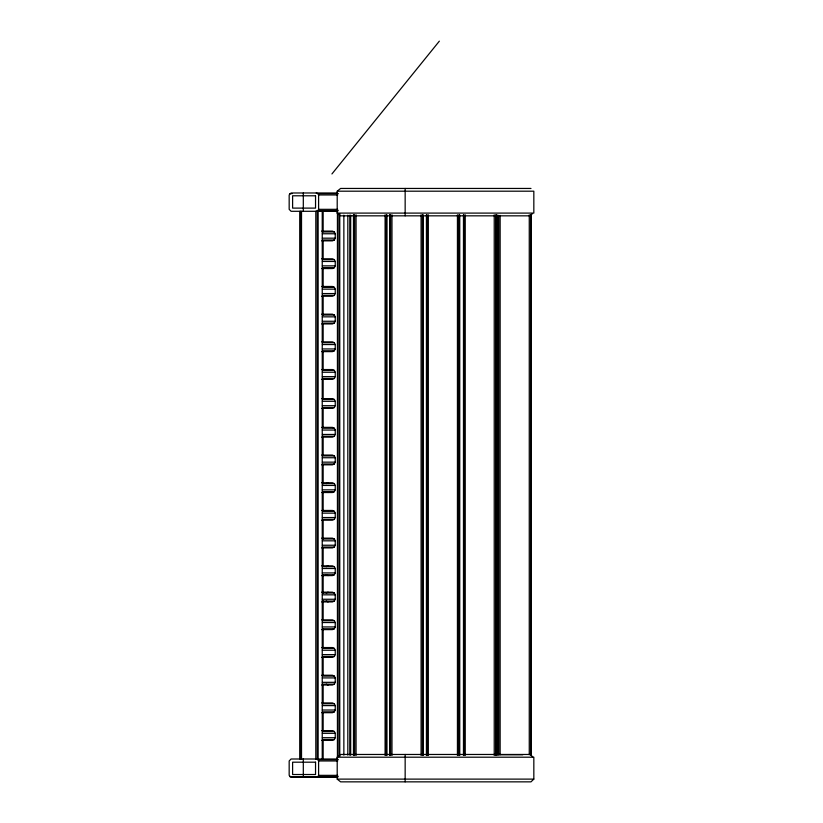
<?xml version="1.0" encoding="UTF-8"?>
<svg xmlns="http://www.w3.org/2000/svg" width="823" height="823" viewBox="0 0 823 823"><rect width="100%" height="100%" fill="white"/><g stroke="black" fill="none" stroke-linecap="round" stroke-linejoin="round"><path stroke-width="1.23" d="M303.306 211.295L303.306 192.983M405.153 215.832L405.153 188.446M405.153 781.85L405.153 754.465M337.512 192.983L291.095 192.983L289.171 194.958L289.171 209.33L291.095 211.295L337.43 211.295L337.43 759.001L291.095 759.001L289.171 760.966L289.171 775.348L291.095 777.313L337.512 777.313M321.711 240.851L332.441 240.851L334.354 240.007L335.239 238.176L335.239 233.763L334.354 231.942L332.441 231.098L321.711 231.098M321.711 268.545L332.441 268.545L334.354 267.701L335.239 265.87L335.239 261.457L334.354 259.636L332.441 258.792L321.711 258.792M321.711 296.239L332.441 296.239L334.354 295.395L335.239 293.564L335.239 289.151L334.354 287.33L332.441 286.476L321.711 286.476M321.711 323.933L332.441 323.933L334.354 323.079L335.239 321.258L335.239 316.845L334.354 315.024L332.441 314.17L321.711 314.17M321.711 351.627L332.441 351.627L334.354 350.773L335.239 348.952L335.239 344.539L334.354 342.718L332.441 341.864L321.711 341.864M321.711 379.321L332.441 379.321L334.354 378.467L335.239 376.646L335.239 372.233L334.354 370.401L332.441 369.558L321.711 369.558M321.711 408.383L332.441 408.383L334.354 407.529L335.239 405.708L335.239 401.295L334.354 399.474L332.441 398.62L321.711 398.62M321.711 437.136L332.441 437.136L334.354 436.283L335.239 434.462L335.239 430.048L334.354 428.227L332.441 427.374L321.711 427.374M321.711 464.83L332.441 464.83L334.354 463.977L335.239 462.156L335.239 457.742L334.354 455.921L332.441 455.068L321.711 455.068M321.711 492.524L332.441 492.524L334.354 491.67L335.239 489.85L335.239 485.436L334.354 483.605L332.441 482.762L321.711 482.762M321.711 520.208L332.441 520.208L334.354 519.364L335.239 517.544L335.239 513.13L334.354 511.299L332.441 510.455L321.711 510.455M321.711 547.902L332.441 547.902L334.354 547.058L335.239 545.238L335.239 540.824L334.354 538.993L332.441 538.149L321.711 538.149M321.711 575.596L332.441 575.596L334.354 574.752L335.239 572.931L335.239 568.508L334.354 566.687L332.441 565.843L321.711 565.843M321.711 601.922L332.441 601.922L334.354 601.078L335.239 599.257L335.239 594.834L334.354 593.013L332.441 592.169L321.711 592.169M321.711 629.616L332.441 629.616L334.354 628.772L335.239 626.941L335.239 622.527L334.354 620.707L332.441 619.863L321.711 619.863M321.711 657.31L332.441 657.31L334.354 656.466L335.239 654.635L335.239 650.221L334.354 648.401L332.441 647.557L321.711 647.557M321.711 685.003L332.441 685.003L334.354 684.16L335.239 682.329L335.239 677.915L334.354 676.095L332.441 675.241L321.711 675.241M321.711 712.697L332.441 712.697L334.354 711.844L335.239 710.023L335.239 705.609L334.354 703.788L332.441 702.935L321.711 702.935M321.711 740.391L332.441 740.391L334.354 739.538L335.239 737.717L335.239 733.303L334.354 731.482L332.441 730.629L321.711 730.629M316.258 211.295L317.853 210.678L318.604 209.33L318.604 194.958L317.853 193.611L316.258 192.983M316.258 759.001L317.853 759.629L318.604 760.966L318.604 775.348L317.853 776.686L316.258 777.313M331.936 173.951L439.348 41.15M530.351 215.832L532.1 214.011M337.204 757.201L533.829 757.201L533.829 779.114L530.989 781.85L340.619 781.85L337.204 779.114L337.204 757.201L340.619 754.465L530.989 754.465M530.989 215.832L340.619 215.832L337.204 213.095L337.204 191.193L340.619 188.446L530.989 188.446M326.227 483.605L328.13 482.762M326.227 566.687L328.13 565.843M326.227 593.013L328.13 592.169M337.204 191.193L533.829 191.193L533.829 213.095L337.204 213.095M289.778 193.611L292.299 193.611M317.853 193.611L338.325 193.611M318.604 194.958L337.718 194.958M318.604 209.33L337.718 209.33M317.853 210.678L338.325 210.678M322.781 231.942L334.354 231.942M322.379 233.763L335.239 233.763M322.379 238.176L335.239 238.176M322.781 240.007L334.354 240.007M322.781 259.636L334.354 259.636M322.379 261.457L335.239 261.457M322.379 265.87L335.239 265.87M322.781 267.701L334.354 267.701M322.781 287.33L334.354 287.33M322.379 289.151L335.239 289.151M322.379 293.564L335.239 293.564M322.781 295.395L334.354 295.395M322.781 315.024L334.354 315.024M322.379 316.845L335.239 316.845M322.379 321.258L335.239 321.258M322.781 323.079L334.354 323.079M322.781 342.718L334.354 342.718M322.379 344.539L335.239 344.539M322.379 348.952L335.239 348.952M322.781 350.773L334.354 350.773M322.781 370.401L334.354 370.401M322.379 372.233L335.239 372.233M322.379 376.646L335.239 376.646M322.781 378.467L334.354 378.467M322.781 399.474L334.354 399.474M322.379 401.295L335.239 401.295M322.379 405.708L335.239 405.708M322.781 407.529L334.354 407.529M322.781 428.227L334.354 428.227M322.379 430.048L335.239 430.048M322.379 434.462L335.239 434.462M322.781 436.283L334.354 436.283M322.781 455.921L334.354 455.921M322.379 457.742L335.239 457.742M322.379 462.156L335.239 462.156M322.781 463.977L334.354 463.977M322.781 483.605L334.354 483.605M322.379 485.436L335.239 485.436M322.379 489.85L335.239 489.85M322.781 491.67L334.354 491.67M322.781 511.299L334.354 511.299M322.379 513.13L335.239 513.13M322.379 517.544L335.239 517.544M322.781 519.364L334.354 519.364M322.781 538.993L334.354 538.993M322.379 540.824L335.239 540.824M322.379 545.238L335.239 545.238M322.781 547.058L334.354 547.058M322.781 566.687L334.354 566.687M322.379 568.508L335.239 568.508M322.379 572.931L335.239 572.931M322.781 574.752L334.354 574.752M322.781 593.013L334.354 593.013M322.379 594.834L335.239 594.834M322.379 599.257L335.239 599.257M322.781 601.078L334.354 601.078M322.781 620.707L334.354 620.707M322.379 622.527L335.239 622.527M322.379 626.941L335.239 626.941M322.781 628.772L334.354 628.772M322.781 648.401L334.354 648.401M322.379 650.221L335.239 650.221M322.379 654.635L335.239 654.635M322.781 656.466L334.354 656.466M322.781 676.095L334.354 676.095M322.379 677.915L335.239 677.915M322.379 682.329L335.239 682.329M322.781 684.16L334.354 684.16M322.781 703.788L334.354 703.788M322.379 705.609L335.239 705.609M322.379 710.023L335.239 710.023M322.781 711.844L334.354 711.844M322.781 731.482L334.354 731.482M322.379 733.303L335.239 733.303M322.379 737.717L335.239 737.717M322.781 739.538L334.354 739.538M522.842 754.732L497.925 754.732L497.925 215.41M317.853 759.629L338.325 759.629M318.604 760.966L337.718 760.966M318.604 775.348L337.718 775.348M289.778 776.686L338.325 776.686M337.204 779.114L533.829 779.114M326.227 267.701L328.13 268.545M326.227 491.67L328.13 492.524M326.227 574.752L328.13 575.596M326.227 601.078L328.13 601.922M326.227 684.16L328.13 685.003M326.32 776.686L327.667 777.313M530.351 754.465L532.975 757.201M531.164 214.844L531.164 754.784M530.979 214.844L530.979 754.784M530.578 214.844L530.578 754.784M529.261 214.844L529.261 754.784M500.147 215.41L500.147 754.732M498.779 215.41L498.779 754.732M498.11 215.41L498.11 754.732M496.948 214.813L496.948 755.483M496.382 214.813L496.382 755.483M495.631 214.813L495.631 755.483M494.232 214.813L494.232 755.483M465.242 214.813L465.242 755.483M463.966 214.813L463.966 755.483M463.472 214.813L463.472 755.483M459.666 214.813L459.666 755.483M459.471 214.813L459.471 755.483M458.802 214.813L458.802 755.483M457.434 214.813L457.434 755.483M428.33 214.813L428.33 755.483M427.003 214.813L427.003 755.483M426.623 214.813L426.623 755.483M426.427 214.813L426.427 755.483M422.991 214.813L422.991 755.483M422.806 214.813L422.806 755.483M422.405 214.813L422.405 755.483M421.088 214.813L421.088 755.483M391.974 214.813L391.974 755.483M390.606 214.813L390.606 755.483M390.339 214.813L390.339 755.483M389.948 214.813L389.948 755.483M389.763 214.813L389.763 755.483M386.903 214.813L386.903 755.483M385.092 214.813L385.092 755.483M356.061 214.813L356.061 755.483M354.672 214.813L354.672 755.483M353.941 214.813L354.003 755.483M353.479 214.813L353.479 755.483M350.68 215.153L350.68 755.144M349.775 215.153L349.775 755.144M347.82 215.153L347.82 755.144M343.86 215.153L343.86 755.144M339.765 213.867L339.765 756.43M338.881 213.867L338.881 756.43M323.151 211.295L323.151 231.87M323.151 240.872L323.151 258.864M323.151 267.866L323.151 287.155M323.151 296.157L323.151 315.435M323.151 324.437L323.151 342.44M323.151 351.442L323.151 369.434M323.151 378.436L323.151 399.011M323.151 408.013L323.151 427.291M323.151 436.293L323.151 455.582M323.151 464.584L323.151 483.862M323.151 491.578L323.151 510.867M323.151 519.869L323.151 539.147M323.151 548.149L323.151 566.152M323.151 575.143L323.151 593.146M323.151 600.862L323.151 620.151M323.151 629.142L323.151 648.431M323.151 657.433L323.151 675.436M323.151 684.427L323.151 703.716M323.151 712.718L323.151 730.711M323.151 739.712L323.151 759.001M322.235 211.295L322.235 759.001M318.141 211.295L318.141 759.001M317.246 211.295L317.246 759.001M315.806 211.295L315.806 759.001M303.306 759.001L303.306 777.313M301.516 211.295L301.516 759.001M300.333 211.295L300.333 759.001M300.004 211.295L300.004 759.001M315.538 195.792L292.607 195.792L292.607 208.106L315.538 208.106L315.538 195.792M315.538 762.191L292.607 762.191L292.607 774.515L315.538 774.515L315.538 762.191M386.44 755.483L386.44 214.813L386.388 755.483"/></g></svg>
